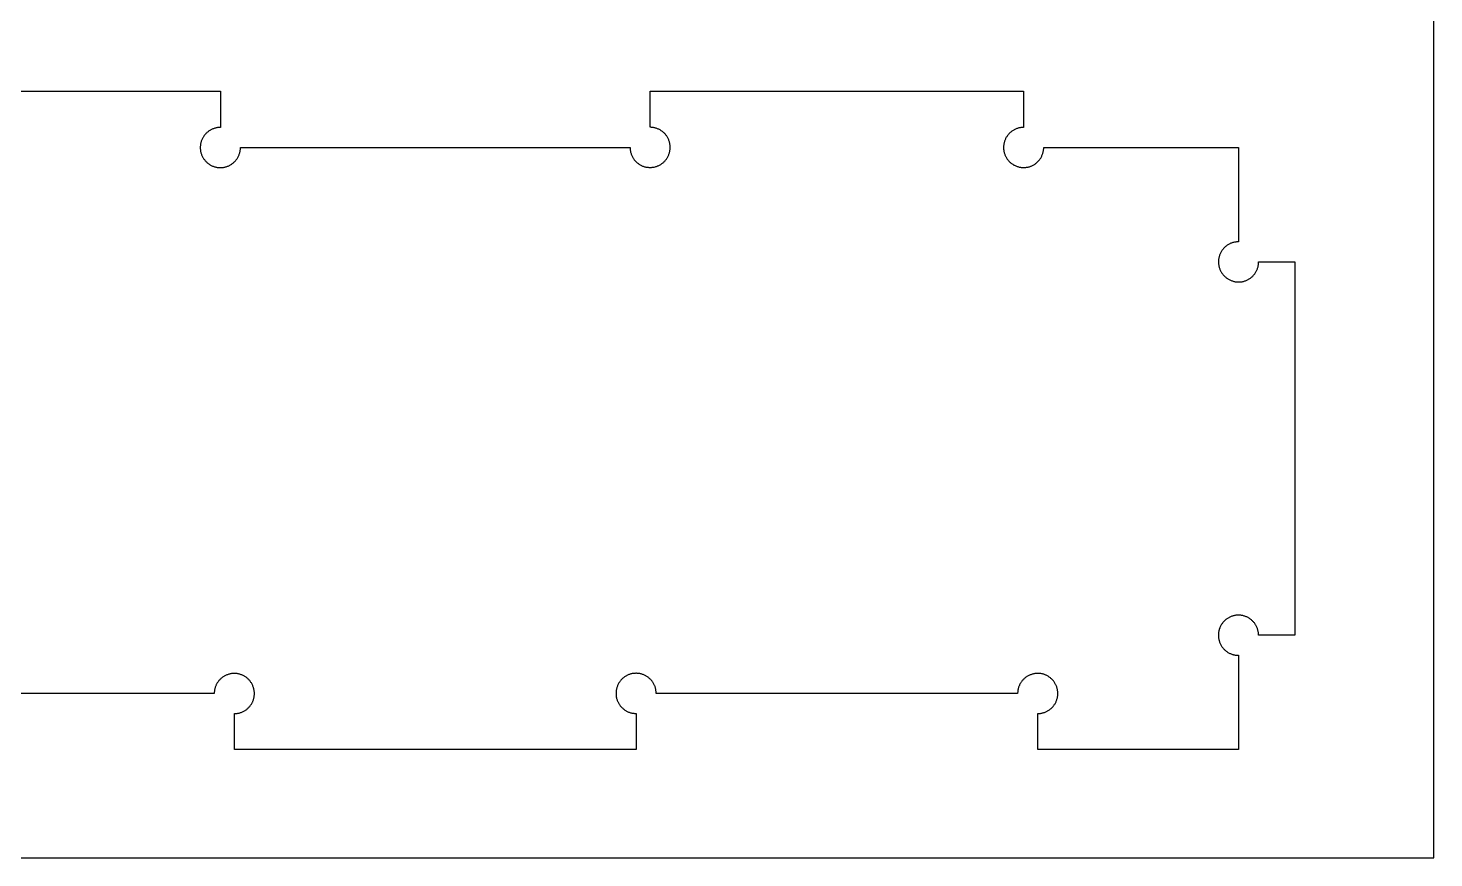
# Model space of a CAD drawing. Header units: millimetres. Extents: x -5 to 101, y -5 to 95.
# Drawn here: x 30 to 65, y -5 to 15.67 of the extents above; entities that cross this region are included whole.
import ezdxf

# ---------------------------------------------------------------- set-up
doc = ezdxf.new("R2010")
doc.units = ezdxf.units.MM
doc.layers.add('Default', color=18, linetype='Continuous', true_color=0x000000)

msp = doc.modelspace()

# ---------------------------------------------------------------- linework, layer by layer
at = {"layer": 'Default'}
for p, q in [((65, -5), (65, 95)), ((25.486, 14.096), (34.786, 14.096)), ((34.786, 14.096), (34.786, 13.194)), ((45.486, 13.198), (45.486, 14.096)), ((45.486, 14.096), (54.786, 14.096)), ((54.786, 14.096), (54.786, 13.196)), ((34.364, 12.962), (34.355, 12.947)), ((34.373, 12.976), (34.364, 12.962)), ((34.383, 12.99), (34.373, 12.976)), ((34.394, 13.004), (34.383, 12.99)), ((34.405, 13.018), (34.394, 13.004)), ((34.416, 13.031), (34.405, 13.018)), ((34.428, 13.043), (34.416, 13.031)), ((34.441, 13.055), (34.428, 13.043)), ((34.453, 13.067), (34.441, 13.055)), ((34.466, 13.078), (34.453, 13.067)), ((34.48, 13.089), (34.466, 13.078)), ((34.494, 13.1), (34.48, 13.089)), ((34.508, 13.11), (34.494, 13.1)), ((34.523, 13.119), (34.508, 13.11)), ((34.538, 13.128), (34.523, 13.119)), ((34.553, 13.136), (34.538, 13.128)), ((34.568, 13.144), (34.553, 13.136)), ((34.584, 13.151), (34.568, 13.144)), ((34.6, 13.158), (34.584, 13.151)), ((34.616, 13.164), (34.6, 13.158)), ((34.633, 13.17), (34.616, 13.164)), ((34.649, 13.175), (34.633, 13.17)), ((34.666, 13.179), (34.649, 13.175)), ((34.683, 13.183), (34.666, 13.179)), ((34.7, 13.186), (34.683, 13.183)), ((34.717, 13.189), (34.7, 13.186)), ((34.734, 13.191), (34.717, 13.189)), ((34.751, 13.193), (34.734, 13.191)), ((34.769, 13.194), (34.751, 13.193)), ((34.786, 13.194), (34.769, 13.194)), ((45.503, 13.198), (45.486, 13.198)), ((45.52, 13.197), (45.503, 13.198)), ((45.538, 13.195), (45.52, 13.197)), ((45.555, 13.193), (45.538, 13.195)), ((45.572, 13.191), (45.555, 13.193)), ((45.589, 13.187), (45.572, 13.191)), ((45.606, 13.183), (45.589, 13.187)), ((45.623, 13.179), (45.606, 13.183)), ((45.64, 13.174), (45.623, 13.179)), ((45.656, 13.168), (45.64, 13.174)), ((45.673, 13.162), (45.656, 13.168)), ((45.689, 13.155), (45.673, 13.162)), ((45.705, 13.148), (45.689, 13.155)), ((45.72, 13.14), (45.705, 13.148)), ((45.735, 13.131), (45.72, 13.14)), ((45.75, 13.122), (45.735, 13.131)), ((45.765, 13.113), (45.75, 13.122)), ((45.779, 13.103), (45.765, 13.113)), ((45.793, 13.092), (45.779, 13.103)), ((45.807, 13.081), (45.793, 13.092)), ((45.82, 13.07), (45.807, 13.081)), ((45.833, 13.058), (45.82, 13.07)), ((45.845, 13.046), (45.833, 13.058)), ((45.857, 13.033), (45.845, 13.046)), ((45.868, 13.02), (45.857, 13.033)), ((45.879, 13.006), (45.868, 13.02)), ((45.89, 12.993), (45.879, 13.006)), ((45.9, 12.978), (45.89, 12.993)), ((45.909, 12.964), (45.9, 12.978)), ((45.918, 12.949), (45.909, 12.964)), ((54.364, 12.964), (54.355, 12.949)), ((54.373, 12.978), (54.364, 12.964)), ((54.383, 12.993), (54.373, 12.978)), ((54.394, 13.006), (54.383, 12.993)), ((54.405, 13.02), (54.394, 13.006)), ((54.416, 13.033), (54.405, 13.02)), ((54.428, 13.045), (54.416, 13.033)), ((54.441, 13.057), (54.428, 13.045)), ((54.453, 13.069), (54.441, 13.057)), ((54.466, 13.081), (54.453, 13.069)), ((54.48, 13.091), (54.466, 13.081)), ((54.494, 13.102), (54.48, 13.091)), ((54.508, 13.112), (54.494, 13.102)), ((54.523, 13.121), (54.508, 13.112)), ((54.538, 13.13), (54.523, 13.121)), ((54.553, 13.138), (54.538, 13.13)), ((54.568, 13.146), (54.553, 13.138)), ((54.584, 13.153), (54.568, 13.146)), ((54.6, 13.16), (54.584, 13.153)), ((54.616, 13.166), (54.6, 13.16)), ((54.633, 13.172), (54.616, 13.166)), ((54.649, 13.177), (54.633, 13.172)), ((54.666, 13.181), (54.649, 13.177)), ((54.683, 13.185), (54.666, 13.181)), ((54.7, 13.188), (54.683, 13.185)), ((54.717, 13.191), (54.7, 13.188)), ((54.734, 13.193), (54.717, 13.191)), ((54.751, 13.195), (54.734, 13.193)), ((54.769, 13.196), (54.751, 13.195)), ((54.786, 13.196), (54.769, 13.196)), ((34.287, 12.716), (34.286, 12.699)), ((34.286, 12.699), (34.286, 12.682)), ((34.286, 12.682), (34.287, 12.664)), ((34.288, 12.734), (34.287, 12.716)), ((34.287, 12.664), (34.288, 12.647)), ((34.289, 12.751), (34.288, 12.734)), ((34.288, 12.647), (34.29, 12.63)), ((34.292, 12.768), (34.289, 12.751)), ((34.29, 12.63), (34.293, 12.613)), ((34.295, 12.785), (34.292, 12.768)), ((34.293, 12.613), (34.296, 12.596)), ((34.298, 12.802), (34.295, 12.785)), ((34.302, 12.819), (34.298, 12.802)), ((34.307, 12.836), (34.302, 12.819)), ((34.312, 12.852), (34.307, 12.836)), ((34.318, 12.869), (34.312, 12.852)), ((34.324, 12.885), (34.318, 12.869)), ((34.331, 12.901), (34.324, 12.885)), ((34.338, 12.916), (34.331, 12.901)), ((34.346, 12.932), (34.338, 12.916)), ((34.355, 12.947), (34.346, 12.932)), ((35.276, 12.593), (35.279, 12.61)), ((35.279, 12.61), (35.282, 12.627)), ((35.282, 12.627), (35.284, 12.644)), ((35.284, 12.644), (35.285, 12.661)), ((35.285, 12.661), (35.286, 12.679)), ((35.286, 12.679), (35.286, 12.696)), ((35.286, 12.696), (44.986, 12.696)), ((44.986, 12.696), (44.986, 12.679)), ((44.986, 12.679), (44.987, 12.661)), ((44.987, 12.661), (44.989, 12.644)), ((44.989, 12.644), (44.991, 12.627)), ((44.991, 12.627), (44.994, 12.609)), ((44.994, 12.609), (44.997, 12.592)), ((45.927, 12.933), (45.918, 12.949)), ((45.935, 12.918), (45.927, 12.933)), ((45.942, 12.902), (45.935, 12.918)), ((45.949, 12.886), (45.942, 12.902)), ((45.955, 12.87), (45.949, 12.886)), ((45.961, 12.853), (45.955, 12.87)), ((45.966, 12.837), (45.961, 12.853)), ((45.971, 12.82), (45.966, 12.837)), ((45.975, 12.803), (45.971, 12.82)), ((45.978, 12.786), (45.975, 12.803)), ((45.975, 12.595), (45.978, 12.612)), ((45.981, 12.769), (45.978, 12.786)), ((45.978, 12.612), (45.981, 12.629)), ((45.983, 12.751), (45.981, 12.769)), ((45.981, 12.629), (45.983, 12.647)), ((45.985, 12.734), (45.983, 12.751)), ((45.983, 12.647), (45.985, 12.664)), ((45.985, 12.716), (45.985, 12.734)), ((45.986, 12.699), (45.985, 12.716)), ((45.985, 12.664), (45.986, 12.682)), ((45.986, 12.682), (45.986, 12.699)), ((54.288, 12.736), (54.286, 12.719)), ((54.286, 12.719), (54.286, 12.702)), ((54.286, 12.702), (54.286, 12.684)), ((54.286, 12.684), (54.287, 12.667)), ((54.287, 12.667), (54.288, 12.65)), ((54.289, 12.753), (54.288, 12.736)), ((54.288, 12.65), (54.29, 12.632)), ((54.292, 12.771), (54.289, 12.753)), ((54.29, 12.632), (54.292, 12.615)), ((54.294, 12.788), (54.292, 12.771)), ((54.292, 12.615), (54.296, 12.598)), ((54.298, 12.805), (54.294, 12.788)), ((54.302, 12.822), (54.298, 12.805)), ((54.307, 12.838), (54.302, 12.822)), ((54.312, 12.855), (54.307, 12.838)), ((54.318, 12.871), (54.312, 12.855)), ((54.324, 12.887), (54.318, 12.871)), ((54.331, 12.903), (54.324, 12.887)), ((54.338, 12.919), (54.331, 12.903)), ((54.346, 12.934), (54.338, 12.919)), ((54.355, 12.949), (54.346, 12.934)), ((55.275, 12.593), (55.278, 12.61)), ((55.278, 12.61), (55.281, 12.627)), ((55.281, 12.627), (55.283, 12.644)), ((55.283, 12.644), (55.285, 12.661)), ((55.285, 12.661), (55.286, 12.679)), ((55.286, 12.679), (55.286, 12.696)), ((55.286, 12.696), (60.136, 12.696)), ((60.136, 12.696), (60.136, 10.346)), ((34.296, 12.596), (34.3, 12.579)), ((34.3, 12.579), (34.304, 12.562)), ((34.304, 12.562), (34.309, 12.545)), ((34.309, 12.545), (34.314, 12.529)), ((34.314, 12.529), (34.32, 12.513)), ((34.32, 12.513), (34.327, 12.497)), ((34.327, 12.497), (34.334, 12.481)), ((34.334, 12.481), (34.342, 12.465)), ((34.342, 12.465), (34.35, 12.45)), ((34.35, 12.45), (34.359, 12.435)), ((34.359, 12.435), (34.368, 12.42)), ((34.368, 12.42), (34.377, 12.406)), ((34.377, 12.406), (34.388, 12.392)), ((34.388, 12.392), (34.398, 12.378)), ((34.398, 12.378), (34.41, 12.365)), ((34.41, 12.365), (34.421, 12.352)), ((34.421, 12.352), (34.433, 12.34)), ((34.433, 12.34), (34.446, 12.328)), ((34.446, 12.328), (34.459, 12.316)), ((34.459, 12.316), (34.472, 12.305)), ((34.472, 12.305), (34.486, 12.294)), ((34.486, 12.294), (34.5, 12.284)), ((34.5, 12.284), (34.514, 12.274)), ((34.514, 12.274), (34.529, 12.265)), ((34.529, 12.265), (34.544, 12.257)), ((34.544, 12.257), (34.559, 12.248)), ((35.01, 12.247), (35.026, 12.255)), ((35.026, 12.255), (35.041, 12.264)), ((35.041, 12.264), (35.056, 12.273)), ((35.056, 12.273), (35.07, 12.282)), ((35.07, 12.282), (35.084, 12.293)), ((35.084, 12.293), (35.098, 12.303)), ((35.098, 12.303), (35.111, 12.314)), ((35.111, 12.314), (35.124, 12.326)), ((35.124, 12.326), (35.137, 12.338)), ((35.137, 12.338), (35.149, 12.35)), ((35.149, 12.35), (35.161, 12.363)), ((35.161, 12.363), (35.172, 12.376)), ((35.172, 12.376), (35.183, 12.389)), ((35.183, 12.389), (35.193, 12.403)), ((35.193, 12.403), (35.203, 12.418)), ((35.203, 12.418), (35.212, 12.432)), ((35.212, 12.432), (35.221, 12.447)), ((35.221, 12.447), (35.229, 12.462)), ((35.229, 12.462), (35.237, 12.478)), ((35.237, 12.478), (35.244, 12.494)), ((35.244, 12.494), (35.251, 12.51)), ((35.251, 12.51), (35.257, 12.526)), ((35.257, 12.526), (35.263, 12.542)), ((35.263, 12.542), (35.268, 12.559)), ((35.268, 12.559), (35.272, 12.576)), ((35.272, 12.576), (35.276, 12.593)), ((44.997, 12.592), (45.001, 12.575)), ((45.001, 12.575), (45.006, 12.558)), ((45.006, 12.558), (45.011, 12.542)), ((45.011, 12.542), (45.017, 12.525)), ((45.017, 12.525), (45.023, 12.509)), ((45.023, 12.509), (45.03, 12.493)), ((45.03, 12.493), (45.037, 12.477)), ((45.037, 12.477), (45.045, 12.462)), ((45.045, 12.462), (45.054, 12.447)), ((45.054, 12.447), (45.063, 12.432)), ((45.063, 12.432), (45.072, 12.417)), ((45.072, 12.417), (45.082, 12.403)), ((45.082, 12.403), (45.093, 12.389)), ((45.093, 12.389), (45.104, 12.375)), ((45.104, 12.375), (45.115, 12.362)), ((45.115, 12.362), (45.127, 12.35)), ((45.127, 12.35), (45.14, 12.337)), ((45.14, 12.337), (45.153, 12.325)), ((45.153, 12.325), (45.166, 12.314)), ((45.166, 12.314), (45.179, 12.303)), ((45.179, 12.303), (45.193, 12.293)), ((45.193, 12.293), (45.208, 12.283)), ((45.208, 12.283), (45.222, 12.273)), ((45.222, 12.273), (45.237, 12.264)), ((45.237, 12.264), (45.253, 12.256)), ((45.253, 12.256), (45.268, 12.248)), ((45.706, 12.249), (45.722, 12.257)), ((45.722, 12.257), (45.737, 12.266)), ((45.737, 12.266), (45.752, 12.275)), ((45.752, 12.275), (45.766, 12.284)), ((45.766, 12.284), (45.781, 12.294)), ((45.781, 12.294), (45.795, 12.305)), ((45.795, 12.305), (45.808, 12.316)), ((45.808, 12.316), (45.821, 12.327)), ((45.821, 12.327), (45.834, 12.339)), ((45.834, 12.339), (45.846, 12.352)), ((45.846, 12.352), (45.858, 12.364)), ((45.858, 12.364), (45.87, 12.378)), ((45.87, 12.378), (45.881, 12.391)), ((45.881, 12.391), (45.891, 12.405)), ((45.891, 12.405), (45.901, 12.419)), ((45.901, 12.419), (45.91, 12.434)), ((45.91, 12.434), (45.919, 12.449)), ((45.919, 12.449), (45.928, 12.464)), ((45.928, 12.464), (45.936, 12.48)), ((45.936, 12.48), (45.943, 12.496)), ((45.943, 12.496), (45.95, 12.512)), ((45.95, 12.512), (45.956, 12.528)), ((45.956, 12.528), (45.962, 12.545)), ((45.962, 12.545), (45.967, 12.561)), ((45.967, 12.561), (45.971, 12.578)), ((45.971, 12.578), (45.975, 12.595)), ((54.296, 12.598), (54.299, 12.581)), ((54.299, 12.581), (54.303, 12.565)), ((54.303, 12.565), (54.308, 12.548)), ((54.308, 12.548), (54.314, 12.531)), ((54.314, 12.531), (54.32, 12.515)), ((54.32, 12.515), (54.326, 12.499)), ((54.326, 12.499), (54.333, 12.483)), ((54.333, 12.483), (54.341, 12.468)), ((54.341, 12.468), (54.349, 12.452)), ((54.349, 12.452), (54.358, 12.438)), ((54.358, 12.438), (54.367, 12.423)), ((54.367, 12.423), (54.377, 12.408)), ((54.377, 12.408), (54.387, 12.394)), ((54.387, 12.394), (54.398, 12.381)), ((54.398, 12.381), (54.409, 12.368)), ((54.409, 12.368), (54.42, 12.355)), ((54.42, 12.355), (54.432, 12.342)), ((54.432, 12.342), (54.445, 12.33)), ((54.445, 12.33), (54.458, 12.319)), ((54.458, 12.319), (54.471, 12.307)), ((54.471, 12.307), (54.485, 12.297)), ((54.485, 12.297), (54.499, 12.287)), ((54.499, 12.287), (54.513, 12.277)), ((54.513, 12.277), (54.528, 12.268)), ((54.528, 12.268), (54.543, 12.259)), ((54.543, 12.259), (54.558, 12.251)), ((54.558, 12.251), (54.574, 12.243)), ((55.009, 12.248), (55.024, 12.256)), ((55.024, 12.256), (55.039, 12.265)), ((55.039, 12.265), (55.054, 12.274)), ((55.054, 12.274), (55.069, 12.283)), ((55.069, 12.283), (55.083, 12.293)), ((55.083, 12.293), (55.097, 12.304)), ((55.097, 12.304), (55.11, 12.315)), ((55.11, 12.315), (55.123, 12.326)), ((55.123, 12.326), (55.135, 12.338)), ((55.135, 12.338), (55.148, 12.351)), ((55.148, 12.351), (55.159, 12.363)), ((55.159, 12.363), (55.171, 12.377)), ((55.171, 12.377), (55.182, 12.39)), ((55.182, 12.39), (55.192, 12.404)), ((55.192, 12.404), (55.202, 12.418)), ((55.202, 12.418), (55.211, 12.433)), ((55.211, 12.433), (55.22, 12.448)), ((55.22, 12.448), (55.228, 12.463)), ((55.228, 12.463), (55.236, 12.478)), ((55.236, 12.478), (55.243, 12.494)), ((55.243, 12.494), (55.25, 12.51)), ((55.25, 12.51), (55.256, 12.526)), ((55.256, 12.526), (55.262, 12.543)), ((55.262, 12.543), (55.267, 12.559)), ((55.267, 12.559), (55.271, 12.576)), ((55.271, 12.576), (55.275, 12.593)), ((34.559, 12.248), (34.575, 12.241)), ((34.575, 12.241), (34.591, 12.234)), ((34.591, 12.234), (34.607, 12.227)), ((34.607, 12.227), (34.623, 12.221)), ((34.623, 12.221), (34.639, 12.216)), ((34.639, 12.216), (34.656, 12.211)), ((34.656, 12.211), (34.673, 12.207)), ((34.673, 12.207), (34.69, 12.203)), ((34.69, 12.203), (34.707, 12.2)), ((34.707, 12.2), (34.724, 12.198)), ((34.724, 12.198), (34.741, 12.196)), ((34.741, 12.196), (34.759, 12.195)), ((34.759, 12.195), (34.776, 12.194)), ((34.776, 12.194), (34.793, 12.194)), ((34.793, 12.194), (34.811, 12.195)), ((34.811, 12.195), (34.828, 12.196)), ((34.828, 12.196), (34.845, 12.197)), ((34.845, 12.197), (34.862, 12.2)), ((34.862, 12.2), (34.879, 12.203)), ((34.879, 12.203), (34.896, 12.206)), ((34.896, 12.206), (34.913, 12.21)), ((34.913, 12.21), (34.93, 12.215)), ((34.93, 12.215), (34.946, 12.22)), ((34.946, 12.22), (34.963, 12.226)), ((34.963, 12.226), (34.979, 12.233)), ((34.979, 12.233), (34.995, 12.24)), ((34.995, 12.24), (35.01, 12.247)), ((45.268, 12.248), (45.284, 12.241)), ((45.284, 12.241), (45.3, 12.234)), ((45.3, 12.234), (45.316, 12.228)), ((45.316, 12.228), (45.333, 12.222)), ((45.333, 12.222), (45.35, 12.217)), ((45.35, 12.217), (45.366, 12.213)), ((45.366, 12.213), (45.383, 12.209)), ((45.383, 12.209), (45.401, 12.205)), ((45.401, 12.205), (45.418, 12.203)), ((45.418, 12.203), (45.435, 12.201)), ((45.435, 12.201), (45.452, 12.199)), ((45.452, 12.199), (45.47, 12.198)), ((45.47, 12.198), (45.487, 12.198)), ((45.487, 12.198), (45.505, 12.198)), ((45.505, 12.198), (45.522, 12.199)), ((45.522, 12.199), (45.539, 12.201)), ((45.539, 12.201), (45.557, 12.203)), ((45.557, 12.203), (45.574, 12.206)), ((45.574, 12.206), (45.591, 12.209)), ((45.591, 12.209), (45.608, 12.213)), ((45.608, 12.213), (45.625, 12.218)), ((45.625, 12.218), (45.642, 12.223)), ((45.642, 12.223), (45.658, 12.229)), ((45.658, 12.229), (45.674, 12.235)), ((45.674, 12.235), (45.69, 12.242)), ((45.69, 12.242), (45.706, 12.249)), ((54.574, 12.243), (54.589, 12.236)), ((54.589, 12.236), (54.605, 12.23)), ((54.605, 12.23), (54.622, 12.224)), ((54.622, 12.224), (54.638, 12.218)), ((54.638, 12.218), (54.655, 12.213)), ((54.655, 12.213), (54.672, 12.209)), ((54.672, 12.209), (54.689, 12.205)), ((54.689, 12.205), (54.706, 12.202)), ((54.706, 12.202), (54.723, 12.2)), ((54.723, 12.2), (54.74, 12.198)), ((54.74, 12.198), (54.757, 12.197)), ((54.757, 12.197), (54.775, 12.196)), ((54.775, 12.196), (54.792, 12.196)), ((54.792, 12.196), (54.809, 12.196)), ((54.809, 12.196), (54.826, 12.198)), ((54.826, 12.198), (54.844, 12.199)), ((54.844, 12.199), (54.861, 12.202)), ((54.861, 12.202), (54.878, 12.204)), ((54.878, 12.204), (54.895, 12.208)), ((54.895, 12.208), (54.912, 12.212)), ((54.912, 12.212), (54.928, 12.217)), ((54.928, 12.217), (54.945, 12.222)), ((54.945, 12.222), (54.961, 12.228)), ((54.961, 12.228), (54.977, 12.234)), ((54.977, 12.234), (54.993, 12.241)), ((54.993, 12.241), (55.009, 12.248)), ((59.742, 10.153), (59.732, 10.139)), ((59.753, 10.166), (59.742, 10.153)), ((59.764, 10.18), (59.753, 10.166)), ((59.776, 10.192), (59.764, 10.18)), ((59.789, 10.205), (59.776, 10.192)), ((59.801, 10.217), (59.789, 10.205)), ((59.814, 10.228), (59.801, 10.217)), ((59.828, 10.239), (59.814, 10.228)), ((59.842, 10.25), (59.828, 10.239)), ((59.856, 10.26), (59.842, 10.25)), ((59.871, 10.269), (59.856, 10.26)), ((59.886, 10.278), (59.871, 10.269)), ((59.901, 10.287), (59.886, 10.278)), ((59.917, 10.295), (59.901, 10.287)), ((59.932, 10.302), (59.917, 10.295)), ((59.948, 10.309), (59.932, 10.302)), ((59.965, 10.315), (59.948, 10.309)), ((59.981, 10.321), (59.965, 10.315)), ((59.998, 10.326), (59.981, 10.321)), ((60.015, 10.331), (59.998, 10.326)), ((60.032, 10.335), (60.015, 10.331)), ((60.049, 10.338), (60.032, 10.335)), ((60.066, 10.341), (60.049, 10.338)), ((60.083, 10.343), (60.066, 10.341)), ((60.101, 10.344), (60.083, 10.343)), ((60.118, 10.345), (60.101, 10.344)), ((60.136, 10.346), (60.118, 10.345)), ((59.638, 9.88), (59.637, 9.862)), ((59.637, 9.862), (59.637, 9.845)), ((59.637, 9.845), (59.637, 9.827)), ((59.637, 9.827), (59.638, 9.81)), ((59.639, 9.897), (59.638, 9.88)), ((59.638, 9.81), (59.639, 9.793)), ((59.641, 9.914), (59.639, 9.897)), ((59.644, 9.932), (59.641, 9.914)), ((59.647, 9.949), (59.644, 9.932)), ((59.651, 9.966), (59.647, 9.949)), ((59.656, 9.983), (59.651, 9.966)), ((59.661, 9.999), (59.656, 9.983)), ((59.666, 10.016), (59.661, 9.999)), ((59.673, 10.032), (59.666, 10.016)), ((59.68, 10.048), (59.673, 10.032)), ((59.687, 10.064), (59.68, 10.048)), ((59.695, 10.08), (59.687, 10.064)), ((59.703, 10.095), (59.695, 10.08)), ((59.712, 10.11), (59.703, 10.095)), ((59.722, 10.125), (59.712, 10.11)), ((59.732, 10.139), (59.722, 10.125)), ((60.634, 9.794), (60.635, 9.811)), ((60.635, 9.811), (60.636, 9.829)), ((60.636, 9.829), (60.637, 9.846)), ((60.637, 9.846), (61.536, 9.846)), ((61.536, 9.846), (61.536, 0.546)), ((59.639, 9.793), (59.642, 9.775)), ((59.642, 9.775), (59.644, 9.758)), ((59.644, 9.758), (59.648, 9.741)), ((59.648, 9.741), (59.652, 9.724)), ((59.652, 9.724), (59.656, 9.707)), ((59.656, 9.707), (59.661, 9.69)), ((59.661, 9.69), (59.667, 9.674)), ((59.667, 9.674), (59.673, 9.658)), ((59.673, 9.658), (59.68, 9.642)), ((59.68, 9.642), (59.688, 9.626)), ((59.688, 9.626), (59.696, 9.61)), ((59.696, 9.61), (59.704, 9.595)), ((59.704, 9.595), (59.713, 9.58)), ((59.713, 9.58), (59.723, 9.566)), ((59.723, 9.566), (59.733, 9.551)), ((59.733, 9.551), (59.743, 9.537)), ((59.743, 9.537), (59.754, 9.524)), ((59.754, 9.524), (59.766, 9.511)), ((59.766, 9.511), (59.777, 9.498)), ((59.777, 9.498), (59.79, 9.486)), ((59.79, 9.486), (59.803, 9.474)), ((59.803, 9.474), (59.816, 9.462)), ((59.816, 9.462), (59.829, 9.451)), ((59.829, 9.451), (59.843, 9.441)), ((60.431, 9.442), (60.445, 9.452)), ((60.445, 9.452), (60.458, 9.463)), ((60.458, 9.463), (60.472, 9.474)), ((60.472, 9.474), (60.484, 9.486)), ((60.484, 9.486), (60.497, 9.499)), ((60.497, 9.499), (60.509, 9.512)), ((60.509, 9.512), (60.52, 9.525)), ((60.52, 9.525), (60.531, 9.538)), ((60.531, 9.538), (60.541, 9.552)), ((60.541, 9.552), (60.551, 9.566)), ((60.551, 9.566), (60.561, 9.581)), ((60.561, 9.581), (60.57, 9.596)), ((60.57, 9.596), (60.578, 9.611)), ((60.578, 9.611), (60.586, 9.627)), ((60.586, 9.627), (60.594, 9.643)), ((60.594, 9.643), (60.6, 9.659)), ((60.6, 9.659), (60.607, 9.675)), ((60.607, 9.675), (60.612, 9.692)), ((60.612, 9.692), (60.617, 9.708)), ((60.617, 9.708), (60.622, 9.725)), ((60.622, 9.725), (60.626, 9.742)), ((60.626, 9.742), (60.629, 9.759)), ((60.629, 9.759), (60.632, 9.776)), ((60.632, 9.776), (60.634, 9.794)), ((59.843, 9.441), (59.858, 9.431)), ((59.858, 9.431), (59.872, 9.421)), ((59.872, 9.421), (59.887, 9.412)), ((59.887, 9.412), (59.903, 9.404)), ((59.903, 9.404), (59.918, 9.396)), ((59.918, 9.396), (59.934, 9.389)), ((59.934, 9.389), (59.95, 9.382)), ((59.95, 9.382), (59.966, 9.376)), ((59.966, 9.376), (59.983, 9.37)), ((59.983, 9.37), (59.999, 9.365)), ((59.999, 9.365), (60.016, 9.36)), ((60.016, 9.36), (60.033, 9.357)), ((60.033, 9.357), (60.05, 9.353)), ((60.05, 9.353), (60.068, 9.351)), ((60.068, 9.351), (60.085, 9.348)), ((60.085, 9.348), (60.102, 9.347)), ((60.102, 9.347), (60.12, 9.346)), ((60.12, 9.346), (60.137, 9.346)), ((60.137, 9.346), (60.155, 9.346)), ((60.155, 9.346), (60.172, 9.347)), ((60.172, 9.347), (60.189, 9.349)), ((60.189, 9.349), (60.207, 9.351)), ((60.207, 9.351), (60.224, 9.353)), ((60.224, 9.353), (60.241, 9.357)), ((60.241, 9.357), (60.258, 9.361)), ((60.258, 9.361), (60.275, 9.365)), ((60.275, 9.365), (60.292, 9.37)), ((60.292, 9.37), (60.308, 9.376)), ((60.308, 9.376), (60.324, 9.382)), ((60.324, 9.382), (60.34, 9.389)), ((60.34, 9.389), (60.356, 9.397)), ((60.356, 9.397), (60.372, 9.405)), ((60.372, 9.405), (60.387, 9.413)), ((60.387, 9.413), (60.402, 9.422)), ((60.402, 9.422), (60.417, 9.431)), ((60.417, 9.431), (60.431, 9.442)), ((59.662, 0.71), (59.657, 0.693)), ((59.668, 0.726), (59.662, 0.71)), ((59.674, 0.742), (59.668, 0.726)), ((59.682, 0.758), (59.674, 0.742)), ((59.689, 0.773), (59.682, 0.758)), ((59.697, 0.789), (59.689, 0.773)), ((59.706, 0.804), (59.697, 0.789)), ((59.715, 0.818), (59.706, 0.804)), ((59.725, 0.833), (59.715, 0.818)), ((59.735, 0.847), (59.725, 0.833)), ((59.746, 0.86), (59.735, 0.847)), ((59.757, 0.874), (59.746, 0.86)), ((59.768, 0.887), (59.757, 0.874)), ((59.78, 0.899), (59.768, 0.887)), ((59.793, 0.911), (59.78, 0.899)), ((59.806, 0.923), (59.793, 0.911)), ((59.819, 0.934), (59.806, 0.923)), ((59.833, 0.945), (59.819, 0.934)), ((59.847, 0.955), (59.833, 0.945)), ((59.861, 0.964), (59.847, 0.955)), ((59.876, 0.974), (59.861, 0.964)), ((59.891, 0.982), (59.876, 0.974)), ((59.906, 0.991), (59.891, 0.982)), ((59.921, 0.998), (59.906, 0.991)), ((59.937, 1.005), (59.921, 0.998)), ((59.953, 1.012), (59.937, 1.005)), ((59.97, 1.018), (59.953, 1.012)), ((59.986, 1.023), (59.97, 1.018)), ((60.003, 1.028), (59.986, 1.023)), ((60.02, 1.032), (60.003, 1.028)), ((60.036, 1.036), (60.02, 1.032)), ((60.053, 1.039), (60.036, 1.036)), ((60.071, 1.042), (60.053, 1.039)), ((60.088, 1.044), (60.071, 1.042)), ((60.105, 1.045), (60.088, 1.044)), ((60.122, 1.046), (60.105, 1.045)), ((60.14, 1.046), (60.122, 1.046)), ((60.157, 1.045), (60.14, 1.046)), ((60.174, 1.044), (60.157, 1.045)), ((60.192, 1.043), (60.174, 1.044)), ((60.209, 1.04), (60.192, 1.043)), ((60.226, 1.037), (60.209, 1.04)), ((60.243, 1.034), (60.226, 1.037)), ((60.26, 1.03), (60.243, 1.034)), ((60.276, 1.025), (60.26, 1.03)), ((60.293, 1.02), (60.276, 1.025)), ((60.309, 1.014), (60.293, 1.02)), ((60.325, 1.008), (60.309, 1.014)), ((60.341, 1.001), (60.325, 1.008)), ((60.357, 0.994), (60.341, 1.001)), ((60.372, 0.986), (60.357, 0.994)), ((60.388, 0.977), (60.372, 0.986)), ((60.402, 0.968), (60.388, 0.977)), ((60.417, 0.958), (60.402, 0.968)), ((60.431, 0.948), (60.417, 0.958)), ((60.445, 0.938), (60.431, 0.948)), ((60.458, 0.927), (60.445, 0.938)), ((60.471, 0.915), (60.458, 0.927)), ((60.484, 0.904), (60.471, 0.915)), ((60.496, 0.891), (60.484, 0.904)), ((60.508, 0.879), (60.496, 0.891)), ((60.519, 0.865), (60.508, 0.879)), ((60.53, 0.852), (60.519, 0.865)), ((60.54, 0.838), (60.53, 0.852)), ((60.55, 0.824), (60.54, 0.838)), ((60.559, 0.809), (60.55, 0.824)), ((60.568, 0.794), (60.559, 0.809)), ((60.577, 0.779), (60.568, 0.794)), ((60.584, 0.764), (60.577, 0.779)), ((60.592, 0.748), (60.584, 0.764)), ((60.598, 0.732), (60.592, 0.748)), ((60.605, 0.716), (60.598, 0.732)), ((60.61, 0.699), (60.605, 0.716)), ((59.635, 0.557), (59.634, 0.539)), ((59.634, 0.539), (59.635, 0.522)), ((59.636, 0.591), (59.635, 0.574)), ((59.635, 0.574), (59.635, 0.557)), ((59.635, 0.522), (59.636, 0.505)), ((59.638, 0.608), (59.636, 0.591)), ((59.636, 0.505), (59.638, 0.487)), ((59.641, 0.626), (59.638, 0.608)), ((59.638, 0.487), (59.64, 0.47)), ((59.64, 0.47), (59.643, 0.453)), ((59.644, 0.643), (59.641, 0.626)), ((59.643, 0.453), (59.647, 0.436)), ((59.648, 0.66), (59.644, 0.643)), ((59.647, 0.436), (59.651, 0.419)), ((59.652, 0.676), (59.648, 0.66)), ((59.651, 0.419), (59.655, 0.403)), ((59.657, 0.693), (59.652, 0.676)), ((59.655, 0.403), (59.661, 0.386)), ((59.661, 0.386), (59.666, 0.37)), ((59.666, 0.37), (59.673, 0.354)), ((59.673, 0.354), (59.68, 0.338)), ((60.615, 0.683), (60.61, 0.699)), ((60.62, 0.666), (60.615, 0.683)), ((60.624, 0.649), (60.62, 0.666)), ((60.627, 0.632), (60.624, 0.649)), ((60.63, 0.615), (60.627, 0.632)), ((60.632, 0.598), (60.63, 0.615)), ((60.633, 0.58), (60.632, 0.598)), ((60.634, 0.563), (60.633, 0.58)), ((60.634, 0.546), (60.634, 0.563)), ((61.536, 0.546), (60.634, 0.546)), ((59.68, 0.338), (59.687, 0.322)), ((59.687, 0.322), (59.695, 0.307)), ((59.695, 0.307), (59.704, 0.292)), ((59.704, 0.292), (59.713, 0.277)), ((59.713, 0.277), (59.722, 0.263)), ((59.722, 0.263), (59.732, 0.248)), ((59.732, 0.248), (59.743, 0.235)), ((59.743, 0.235), (59.754, 0.221)), ((59.754, 0.221), (59.766, 0.208)), ((59.766, 0.208), (59.777, 0.196)), ((59.777, 0.196), (59.79, 0.184)), ((59.79, 0.184), (59.803, 0.172)), ((59.803, 0.172), (59.816, 0.161)), ((59.816, 0.161), (59.829, 0.15)), ((59.829, 0.15), (59.843, 0.139)), ((59.843, 0.139), (59.857, 0.13)), ((59.857, 0.13), (59.872, 0.12)), ((59.872, 0.12), (59.887, 0.111)), ((59.887, 0.111), (59.902, 0.103)), ((59.902, 0.103), (59.918, 0.095)), ((59.918, 0.095), (59.933, 0.088)), ((59.933, 0.088), (59.949, 0.081)), ((59.949, 0.081), (59.966, 0.075)), ((59.966, 0.075), (59.982, 0.07)), ((59.982, 0.07), (59.999, 0.065)), ((59.999, 0.065), (60.015, 0.06)), ((60.015, 0.06), (60.032, 0.056)), ((60.032, 0.056), (60.049, 0.053)), ((60.049, 0.053), (60.066, 0.05)), ((60.066, 0.05), (60.084, 0.048)), ((60.084, 0.048), (60.101, 0.047)), ((60.101, 0.047), (60.118, 0.046)), ((60.118, 0.046), (60.136, 0.046)), ((60.136, 0.046), (60.136, -2.304)), ((34.685, -0.685), (34.678, -0.701)), ((34.693, -0.67), (34.685, -0.685)), ((34.702, -0.655), (34.693, -0.67)), ((34.711, -0.64), (34.702, -0.655)), ((34.72, -0.625), (34.711, -0.64)), ((34.73, -0.611), (34.72, -0.625)), ((34.741, -0.597), (34.73, -0.611)), ((34.752, -0.583), (34.741, -0.597)), ((34.764, -0.57), (34.752, -0.583)), ((34.775, -0.558), (34.764, -0.57)), ((34.788, -0.545), (34.775, -0.558)), ((34.801, -0.534), (34.788, -0.545)), ((34.814, -0.522), (34.801, -0.534)), ((34.827, -0.511), (34.814, -0.522)), ((34.841, -0.501), (34.827, -0.511)), ((34.856, -0.491), (34.841, -0.501)), ((34.87, -0.481), (34.856, -0.491)), ((34.885, -0.472), (34.87, -0.481)), ((34.9, -0.464), (34.885, -0.472)), ((34.916, -0.456), (34.9, -0.464)), ((34.932, -0.449), (34.916, -0.456)), ((34.948, -0.442), (34.932, -0.449)), ((34.964, -0.436), (34.948, -0.442)), ((34.981, -0.43), (34.964, -0.436)), ((34.997, -0.425), (34.981, -0.43)), ((35.014, -0.421), (34.997, -0.425)), ((35.031, -0.417), (35.014, -0.421)), ((35.048, -0.414), (35.031, -0.417)), ((35.065, -0.411), (35.048, -0.414)), ((35.083, -0.409), (35.065, -0.411)), ((35.1, -0.407), (35.083, -0.409)), ((35.118, -0.406), (35.1, -0.407)), ((35.135, -0.406), (35.118, -0.406)), ((35.152, -0.406), (35.135, -0.406)), ((35.17, -0.407), (35.152, -0.406)), ((35.187, -0.409), (35.17, -0.407)), ((35.204, -0.411), (35.187, -0.409)), ((35.222, -0.414), (35.204, -0.411)), ((35.239, -0.417), (35.222, -0.414)), ((35.256, -0.421), (35.239, -0.417)), ((35.273, -0.426), (35.256, -0.421)), ((35.289, -0.431), (35.273, -0.426)), ((35.306, -0.437), (35.289, -0.431)), ((35.322, -0.443), (35.306, -0.437)), ((35.338, -0.45), (35.322, -0.443)), ((35.354, -0.457), (35.338, -0.45)), ((35.369, -0.465), (35.354, -0.457)), ((35.384, -0.473), (35.369, -0.465)), ((35.399, -0.482), (35.384, -0.473)), ((35.414, -0.492), (35.399, -0.482)), ((35.428, -0.502), (35.414, -0.492)), ((35.442, -0.512), (35.428, -0.502)), ((35.456, -0.523), (35.442, -0.512)), ((35.469, -0.535), (35.456, -0.523)), ((35.482, -0.547), (35.469, -0.535)), ((35.494, -0.559), (35.482, -0.547)), ((35.506, -0.572), (35.494, -0.559)), ((35.517, -0.585), (35.506, -0.572)), ((35.528, -0.598), (35.517, -0.585)), ((35.539, -0.612), (35.528, -0.598)), ((35.549, -0.627), (35.539, -0.612)), ((35.558, -0.641), (35.549, -0.627)), ((35.567, -0.656), (35.558, -0.641)), ((35.576, -0.671), (35.567, -0.656)), ((35.583, -0.687), (35.576, -0.671)), ((35.591, -0.703), (35.583, -0.687)), ((44.685, -0.688), (44.678, -0.704)), ((44.693, -0.673), (44.685, -0.688)), ((44.701, -0.657), (44.693, -0.673)), ((44.71, -0.642), (44.701, -0.657)), ((44.719, -0.628), (44.71, -0.642)), ((44.729, -0.613), (44.719, -0.628)), ((44.739, -0.599), (44.729, -0.613)), ((44.75, -0.586), (44.739, -0.599)), ((44.761, -0.573), (44.75, -0.586)), ((44.772, -0.56), (44.761, -0.573)), ((44.785, -0.547), (44.772, -0.56)), ((44.797, -0.535), (44.785, -0.547)), ((44.81, -0.524), (44.797, -0.535)), ((44.823, -0.513), (44.81, -0.524)), ((44.837, -0.502), (44.823, -0.513)), ((44.851, -0.492), (44.837, -0.502)), ((44.865, -0.482), (44.851, -0.492)), ((44.88, -0.473), (44.865, -0.482)), ((44.895, -0.464), (44.88, -0.473)), ((44.91, -0.456), (44.895, -0.464)), ((44.926, -0.449), (44.91, -0.456)), ((44.942, -0.442), (44.926, -0.449)), ((44.958, -0.435), (44.942, -0.442)), ((44.974, -0.429), (44.958, -0.435)), ((44.991, -0.424), (44.974, -0.429)), ((45.007, -0.419), (44.991, -0.424)), ((45.024, -0.415), (45.007, -0.419)), ((45.041, -0.411), (45.024, -0.415)), ((45.058, -0.408), (45.041, -0.411)), ((45.075, -0.406), (45.058, -0.408)), ((45.093, -0.404), (45.075, -0.406)), ((45.11, -0.403), (45.093, -0.404)), ((45.127, -0.402), (45.11, -0.403)), ((45.144, -0.402), (45.127, -0.402)), ((45.162, -0.403), (45.144, -0.402)), ((45.179, -0.404), (45.162, -0.403)), ((45.196, -0.406), (45.179, -0.404)), ((45.213, -0.408), (45.196, -0.406)), ((45.231, -0.411), (45.213, -0.408)), ((45.248, -0.414), (45.231, -0.411)), ((45.264, -0.419), (45.248, -0.414)), ((45.281, -0.423), (45.264, -0.419)), ((45.298, -0.428), (45.281, -0.423)), ((45.314, -0.434), (45.298, -0.428)), ((45.33, -0.441), (45.314, -0.434)), ((45.346, -0.448), (45.33, -0.441)), ((45.361, -0.455), (45.346, -0.448)), ((45.377, -0.463), (45.361, -0.455)), ((45.392, -0.472), (45.377, -0.463)), ((45.407, -0.481), (45.392, -0.472)), ((45.421, -0.491), (45.407, -0.481)), ((45.435, -0.501), (45.421, -0.491)), ((45.449, -0.511), (45.435, -0.501)), ((45.462, -0.522), (45.449, -0.511)), ((45.475, -0.534), (45.462, -0.522)), ((45.488, -0.546), (45.475, -0.534)), ((45.5, -0.558), (45.488, -0.546)), ((45.512, -0.571), (45.5, -0.558)), ((45.523, -0.584), (45.512, -0.571)), ((45.534, -0.598), (45.523, -0.584)), ((45.544, -0.612), (45.534, -0.598)), ((45.554, -0.626), (45.544, -0.612)), ((45.563, -0.64), (45.554, -0.626)), ((45.572, -0.655), (45.563, -0.64)), ((45.58, -0.671), (45.572, -0.655)), ((45.588, -0.686), (45.58, -0.671)), ((45.595, -0.702), (45.588, -0.686)), ((54.687, -0.686), (54.68, -0.702)), ((54.695, -0.671), (54.687, -0.686)), ((54.703, -0.656), (54.695, -0.671)), ((54.712, -0.641), (54.703, -0.656)), ((54.722, -0.626), (54.712, -0.641)), ((54.732, -0.612), (54.722, -0.626)), ((54.742, -0.598), (54.732, -0.612)), ((54.753, -0.584), (54.742, -0.598)), ((54.764, -0.571), (54.753, -0.584)), ((54.776, -0.559), (54.764, -0.571)), ((54.788, -0.546), (54.776, -0.559)), ((54.801, -0.534), (54.788, -0.546)), ((54.814, -0.523), (54.801, -0.534)), ((54.827, -0.512), (54.814, -0.523)), ((54.841, -0.501), (54.827, -0.512)), ((54.855, -0.491), (54.841, -0.501)), ((54.869, -0.482), (54.855, -0.491)), ((54.884, -0.473), (54.869, -0.482)), ((54.899, -0.464), (54.884, -0.473)), ((54.915, -0.456), (54.899, -0.464)), ((54.93, -0.449), (54.915, -0.456)), ((54.946, -0.442), (54.93, -0.449)), ((54.962, -0.436), (54.946, -0.442)), ((54.979, -0.43), (54.962, -0.436)), ((54.995, -0.425), (54.979, -0.43)), ((55.012, -0.42), (54.995, -0.425)), ((55.029, -0.416), (55.012, -0.42)), ((55.046, -0.413), (55.029, -0.416)), ((55.063, -0.41), (55.046, -0.413)), ((55.08, -0.407), (55.063, -0.41)), ((55.097, -0.406), (55.08, -0.407)), ((55.115, -0.405), (55.097, -0.406)), ((55.132, -0.404), (55.115, -0.405)), ((55.149, -0.404), (55.132, -0.404)), ((55.167, -0.405), (55.149, -0.404)), ((55.184, -0.406), (55.167, -0.405)), ((55.201, -0.408), (55.184, -0.406)), ((55.218, -0.411), (55.201, -0.408)), ((55.235, -0.414), (55.218, -0.411)), ((55.252, -0.418), (55.235, -0.414)), ((55.269, -0.422), (55.252, -0.418)), ((55.286, -0.427), (55.269, -0.422)), ((55.302, -0.432), (55.286, -0.427)), ((55.318, -0.438), (55.302, -0.432)), ((55.335, -0.445), (55.318, -0.438)), ((55.35, -0.452), (55.335, -0.445)), ((55.366, -0.46), (55.35, -0.452)), ((55.381, -0.468), (55.366, -0.46)), ((55.396, -0.477), (55.381, -0.468)), ((55.411, -0.486), (55.396, -0.477)), ((55.425, -0.496), (55.411, -0.486)), ((55.439, -0.506), (55.425, -0.496)), ((55.453, -0.516), (55.439, -0.506)), ((55.466, -0.528), (55.453, -0.516)), ((55.479, -0.539), (55.466, -0.528)), ((55.491, -0.551), (55.479, -0.539)), ((55.503, -0.564), (55.491, -0.551)), ((55.515, -0.577), (55.503, -0.564)), ((55.526, -0.59), (55.515, -0.577)), ((55.537, -0.604), (55.526, -0.59)), ((55.547, -0.618), (55.537, -0.604)), ((55.557, -0.632), (55.547, -0.618)), ((55.566, -0.647), (55.557, -0.632)), ((55.574, -0.662), (55.566, -0.647)), ((55.583, -0.677), (55.574, -0.662)), ((55.59, -0.693), (55.583, -0.677)), ((55.597, -0.709), (55.59, -0.693)), ((34.634, -0.904), (25.634, -0.904)), ((34.635, -0.869), (34.634, -0.887)), ((34.634, -0.887), (34.634, -0.904)), ((34.637, -0.852), (34.635, -0.869)), ((34.639, -0.834), (34.637, -0.852)), ((34.642, -0.817), (34.639, -0.834)), ((34.645, -0.8), (34.642, -0.817)), ((34.649, -0.783), (34.645, -0.8)), ((34.654, -0.766), (34.649, -0.783)), ((34.659, -0.75), (34.654, -0.766)), ((34.665, -0.733), (34.659, -0.75)), ((34.671, -0.717), (34.665, -0.733)), ((34.678, -0.701), (34.671, -0.717)), ((35.598, -0.719), (35.591, -0.703)), ((35.604, -0.735), (35.598, -0.719)), ((35.61, -0.752), (35.604, -0.735)), ((35.615, -0.768), (35.61, -0.752)), ((35.61, -1.06), (35.615, -1.043)), ((35.619, -0.785), (35.615, -0.768)), ((35.615, -1.043), (35.619, -1.027)), ((35.623, -0.802), (35.619, -0.785)), ((35.619, -1.027), (35.623, -1.01)), ((35.626, -0.819), (35.623, -0.802)), ((35.623, -1.01), (35.626, -0.993)), ((35.629, -0.836), (35.626, -0.819)), ((35.626, -0.993), (35.629, -0.975)), ((35.631, -0.854), (35.629, -0.836)), ((35.629, -0.975), (35.631, -0.958)), ((35.633, -0.871), (35.631, -0.854)), ((35.631, -0.958), (35.633, -0.941)), ((35.634, -0.888), (35.633, -0.871)), ((35.633, -0.941), (35.634, -0.923)), ((35.634, -0.906), (35.634, -0.888)), ((35.634, -0.923), (35.634, -0.906)), ((44.638, -0.872), (44.637, -0.889)), ((44.637, -0.889), (44.637, -0.906)), ((44.637, -0.906), (44.637, -0.924)), ((44.637, -0.924), (44.638, -0.941)), ((44.639, -0.854), (44.638, -0.872)), ((44.638, -0.941), (44.64, -0.958)), ((44.641, -0.837), (44.639, -0.854)), ((44.64, -0.958), (44.642, -0.975)), ((44.644, -0.82), (44.641, -0.837)), ((44.642, -0.975), (44.645, -0.992)), ((44.647, -0.803), (44.644, -0.82)), ((44.645, -0.992), (44.649, -1.009)), ((44.651, -0.786), (44.647, -0.803)), ((44.649, -1.009), (44.653, -1.026)), ((44.655, -0.769), (44.651, -0.786)), ((44.653, -1.026), (44.657, -1.043)), ((44.66, -0.753), (44.655, -0.769)), ((44.657, -1.043), (44.662, -1.059)), ((44.665, -0.736), (44.66, -0.753)), ((44.671, -0.72), (44.665, -0.736)), ((44.678, -0.704), (44.671, -0.72)), ((45.602, -0.718), (45.595, -0.702)), ((45.608, -0.734), (45.602, -0.718)), ((45.613, -0.75), (45.608, -0.734)), ((45.618, -0.767), (45.613, -0.75)), ((45.623, -0.784), (45.618, -0.767)), ((45.627, -0.801), (45.623, -0.784)), ((45.63, -0.818), (45.627, -0.801)), ((45.632, -0.835), (45.63, -0.818)), ((45.634, -0.852), (45.632, -0.835)), ((45.636, -0.869), (45.634, -0.852)), ((45.637, -0.887), (45.636, -0.869)), ((45.637, -0.904), (45.637, -0.887)), ((54.637, -0.904), (45.637, -0.904)), ((54.638, -0.869), (54.637, -0.887)), ((54.637, -0.887), (54.637, -0.904)), ((54.64, -0.852), (54.638, -0.869)), ((54.642, -0.835), (54.64, -0.852)), ((54.645, -0.818), (54.642, -0.835)), ((54.648, -0.801), (54.645, -0.818)), ((54.652, -0.784), (54.648, -0.801)), ((54.656, -0.767), (54.652, -0.784)), ((54.661, -0.75), (54.656, -0.767)), ((54.667, -0.734), (54.661, -0.75)), ((54.673, -0.718), (54.667, -0.734)), ((54.68, -0.702), (54.673, -0.718)), ((55.604, -0.725), (55.597, -0.709)), ((55.61, -0.741), (55.604, -0.725)), ((55.615, -0.757), (55.61, -0.741)), ((55.611, -1.064), (55.616, -1.048)), ((55.62, -0.774), (55.615, -0.757)), ((55.616, -1.048), (55.621, -1.031)), ((55.624, -0.791), (55.62, -0.774)), ((55.621, -1.031), (55.625, -1.014)), ((55.628, -0.808), (55.624, -0.791)), ((55.625, -1.014), (55.628, -0.997)), ((55.631, -0.825), (55.628, -0.808)), ((55.628, -0.997), (55.631, -0.98)), ((55.633, -0.842), (55.631, -0.825)), ((55.631, -0.98), (55.634, -0.963)), ((55.635, -0.859), (55.633, -0.842)), ((55.634, -0.963), (55.635, -0.946)), ((55.636, -0.877), (55.635, -0.859)), ((55.635, -0.946), (55.637, -0.928)), ((55.637, -0.894), (55.636, -0.877)), ((55.637, -0.911), (55.637, -0.894)), ((55.637, -0.928), (55.637, -0.911)), ((35.205, -1.401), (35.222, -1.398)), ((35.222, -1.398), (35.239, -1.395)), ((35.239, -1.395), (35.256, -1.391)), ((35.256, -1.391), (35.273, -1.386)), ((35.273, -1.386), (35.29, -1.381)), ((35.29, -1.381), (35.306, -1.376)), ((35.306, -1.376), (35.322, -1.369)), ((35.322, -1.369), (35.338, -1.362)), ((35.338, -1.362), (35.354, -1.355)), ((35.354, -1.355), (35.37, -1.347)), ((35.37, -1.347), (35.385, -1.339)), ((35.385, -1.339), (35.4, -1.33)), ((35.4, -1.33), (35.414, -1.32)), ((35.414, -1.32), (35.429, -1.31)), ((35.429, -1.31), (35.443, -1.3)), ((35.443, -1.3), (35.456, -1.289)), ((35.456, -1.289), (35.469, -1.277)), ((35.469, -1.277), (35.482, -1.265)), ((35.482, -1.265), (35.494, -1.253)), ((35.494, -1.253), (35.506, -1.24)), ((35.506, -1.24), (35.518, -1.227)), ((35.518, -1.227), (35.529, -1.213)), ((35.529, -1.213), (35.539, -1.199)), ((35.539, -1.199), (35.549, -1.185)), ((35.549, -1.185), (35.558, -1.17)), ((35.558, -1.17), (35.567, -1.156)), ((35.567, -1.156), (35.576, -1.14)), ((35.576, -1.14), (35.584, -1.125)), ((35.584, -1.125), (35.591, -1.109)), ((35.591, -1.109), (35.598, -1.093)), ((35.598, -1.093), (35.604, -1.077)), ((35.604, -1.077), (35.61, -1.06)), ((44.662, -1.059), (44.668, -1.076)), ((44.668, -1.076), (44.674, -1.092)), ((44.674, -1.092), (44.681, -1.108)), ((44.681, -1.108), (44.689, -1.124)), ((44.689, -1.124), (44.697, -1.139)), ((44.697, -1.139), (44.705, -1.154)), ((44.705, -1.154), (44.714, -1.169)), ((44.714, -1.169), (44.724, -1.183)), ((44.724, -1.183), (44.734, -1.197)), ((44.734, -1.197), (44.744, -1.211)), ((44.744, -1.211), (44.755, -1.225)), ((44.755, -1.225), (44.766, -1.238)), ((44.766, -1.238), (44.778, -1.25)), ((44.778, -1.25), (44.791, -1.263)), ((44.791, -1.263), (44.803, -1.274)), ((44.803, -1.274), (44.816, -1.286)), ((44.816, -1.286), (44.83, -1.297)), ((44.83, -1.297), (44.844, -1.307)), ((44.844, -1.307), (44.858, -1.317)), ((44.858, -1.317), (44.872, -1.326)), ((44.872, -1.326), (44.887, -1.335)), ((44.887, -1.335), (44.902, -1.344)), ((44.902, -1.344), (44.918, -1.351)), ((44.918, -1.351), (44.934, -1.359)), ((44.934, -1.359), (44.95, -1.366)), ((44.95, -1.366), (44.966, -1.372)), ((44.966, -1.372), (44.982, -1.377)), ((44.982, -1.377), (44.999, -1.383)), ((44.999, -1.383), (45.015, -1.387)), ((45.015, -1.387), (45.032, -1.391)), ((45.032, -1.391), (45.049, -1.394)), ((45.049, -1.394), (45.066, -1.397)), ((45.066, -1.397), (45.084, -1.399)), ((45.084, -1.399), (45.101, -1.401)), ((55.187, -1.402), (55.205, -1.4)), ((55.205, -1.4), (55.222, -1.397)), ((55.222, -1.397), (55.239, -1.394)), ((55.239, -1.394), (55.256, -1.39)), ((55.256, -1.39), (55.272, -1.386)), ((55.272, -1.386), (55.289, -1.381)), ((55.289, -1.381), (55.306, -1.375)), ((55.306, -1.375), (55.322, -1.369)), ((55.322, -1.369), (55.338, -1.362)), ((55.338, -1.362), (55.353, -1.355)), ((55.353, -1.355), (55.369, -1.347)), ((55.369, -1.347), (55.384, -1.339)), ((55.384, -1.339), (55.399, -1.33)), ((55.399, -1.33), (55.414, -1.321)), ((55.414, -1.321), (55.428, -1.311)), ((55.428, -1.311), (55.442, -1.301)), ((55.442, -1.301), (55.455, -1.29)), ((55.455, -1.29), (55.469, -1.279)), ((55.469, -1.279), (55.481, -1.267)), ((55.481, -1.267), (55.494, -1.255)), ((55.494, -1.255), (55.506, -1.242)), ((55.506, -1.242), (55.517, -1.229)), ((55.517, -1.229), (55.528, -1.216)), ((55.528, -1.216), (55.539, -1.202)), ((55.539, -1.202), (55.549, -1.188)), ((55.549, -1.188), (55.558, -1.173)), ((55.558, -1.173), (55.568, -1.159)), ((55.568, -1.159), (55.576, -1.144)), ((55.576, -1.144), (55.584, -1.128)), ((55.584, -1.128), (55.592, -1.113)), ((55.592, -1.113), (55.599, -1.097)), ((55.599, -1.097), (55.605, -1.081)), ((55.605, -1.081), (55.611, -1.064)), ((35.136, -2.304), (35.136, -1.406)), ((35.136, -1.406), (35.153, -1.406)), ((35.153, -1.406), (35.17, -1.405)), ((35.17, -1.405), (35.188, -1.403)), ((35.188, -1.403), (35.205, -1.401)), ((45.101, -1.401), (45.118, -1.402)), ((45.118, -1.402), (45.136, -1.402)), ((45.136, -1.402), (45.136, -2.304)), ((55.136, -2.304), (55.136, -1.404)), ((55.136, -1.404), (55.153, -1.404)), ((55.153, -1.404), (55.17, -1.403)), ((55.17, -1.403), (55.187, -1.402)), ((45.136, -2.304), (35.136, -2.304)), ((60.136, -2.304), (55.136, -2.304)), ((-5, -5), (65, -5))]:
    msp.add_line(p, q, dxfattribs=at)

doc.saveas('drawing.dxf')
